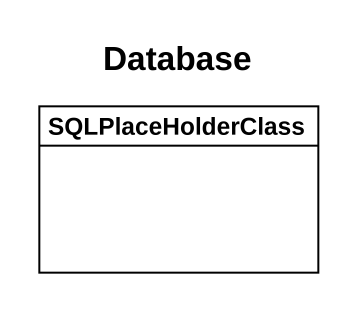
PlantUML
@startuml
title Database
hide circle
hide empty members
class SQLPlaceHolderClass
@enduml
